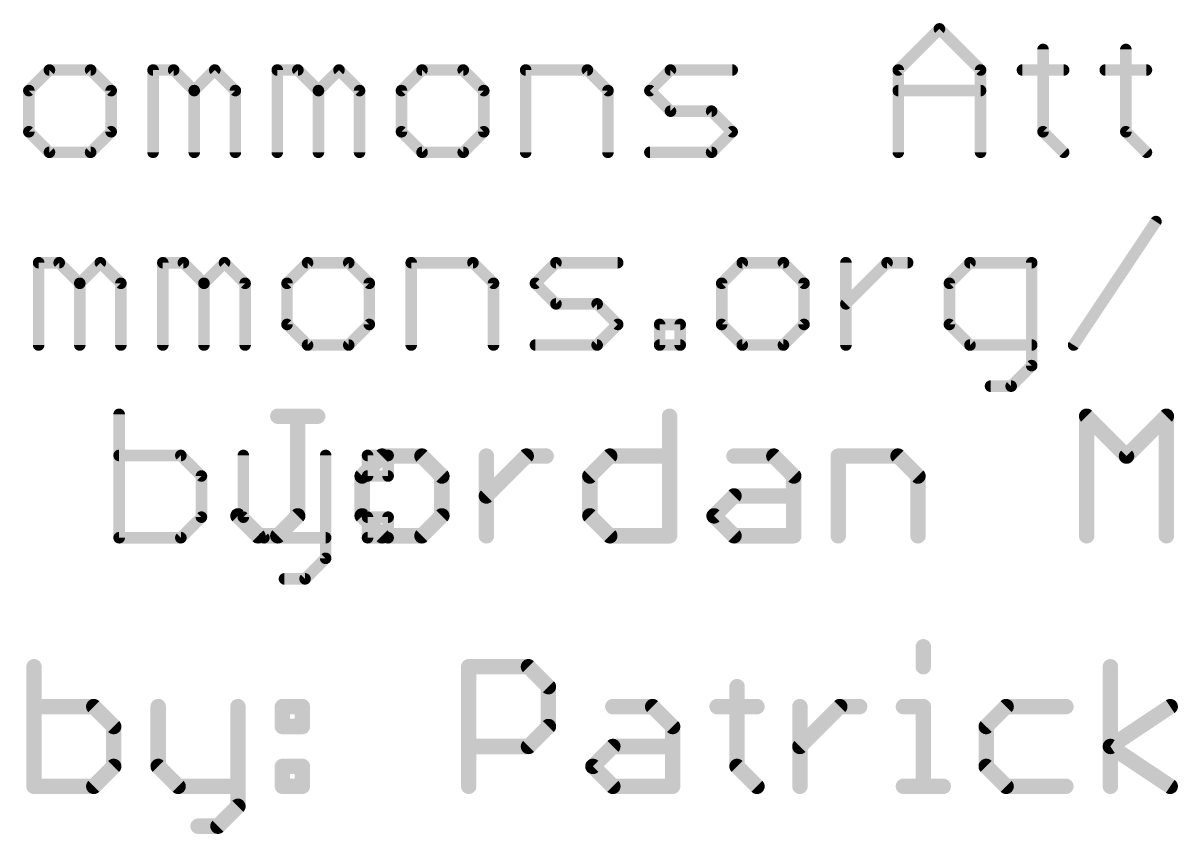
# Model space of a CAD drawing. Extents: x -119 to 41, y -19 to 17.
# Drawn here: x -73.85 to -58.63, y -3.83 to 6.86 of the extents above; entities that cross this region are included whole.
import ezdxf

# ---------------------------------------------------------------- set-up
doc = ezdxf.new("R2010")
doc.units = 0
doc.layers.add('51', color=53, linetype='CONTINUOUS')

msp = doc.modelspace()

# ---------------------------------------------------------------- linework, layer by layer
at = {"layer": '51'}
for points, const_width in [([(-62.3142, 6.2409), (-61.7719, 6.7832)], 0.1524), ([(-61.7719, 6.7832), (-61.2296, 6.2409)], 0.1524), ([(-60.4059, 6.512), (-60.4059, 5.4274)], 0.1524), ([(-59.3145, 6.512), (-59.3145, 5.4274)], 0.1524), ([(-73.5032, 6.2409), (-73.7743, 5.9697)], 0.1524), ([(-72.9608, 6.2409), (-73.5032, 6.2409)], 0.1524), ([(-72.6897, 5.9697), (-72.9608, 6.2409)], 0.1524), ([(-72.1372, 5.1562), (-72.1372, 6.2409)], 0.1524), ([(-72.1372, 6.2409), (-71.866, 6.2409)], 0.1524), ([(-71.866, 6.2409), (-71.5949, 5.9697)], 0.1524), ([(-71.5949, 5.9697), (-71.3237, 6.2409)], 0.1524), ([(-71.3237, 6.2409), (-71.0525, 5.9697)], 0.1524), ([(-70.5, 5.1562), (-70.5, 6.2409)], 0.1524), ([(-70.5, 6.2409), (-70.2289, 6.2409)], 0.1524), ([(-70.2289, 6.2409), (-69.9577, 5.9697)], 0.1524), ([(-69.9577, 5.9697), (-69.6865, 6.2409)], 0.1524), ([(-69.6865, 6.2409), (-69.4154, 5.9697)], 0.1524), ([(-68.5917, 6.2409), (-68.8629, 5.9697)], 0.1524), ([(-68.0494, 6.2409), (-68.5917, 6.2409)], 0.1524), ([(-67.7782, 5.9697), (-68.0494, 6.2409)], 0.1524), ([(-67.2257, 5.1562), (-67.2257, 6.2409)], 0.1524), ([(-67.2257, 6.2409), (-66.4122, 6.2409)], 0.1524), ([(-66.4122, 6.2409), (-66.1411, 5.9697)], 0.1524), ([(-65.5886, 5.9697), (-65.3174, 6.2409)], 0.1524), ([(-65.3174, 6.2409), (-64.5039, 6.2409)], 0.1524), ([(-62.3142, 5.1562), (-62.3142, 6.2409)], 0.1524), ([(-61.2296, 6.2409), (-61.2296, 5.1562)], 0.1524), ([(-60.6771, 6.2409), (-60.1348, 6.2409)], 0.1524), ([(-59.5857, 6.2409), (-59.0433, 6.2409)], 0.1524), ([(-73.7743, 5.9697), (-73.7743, 5.4274)], 0.1524), ([(-72.6897, 5.4274), (-72.6897, 5.9697)], 0.1524), ([(-71.5949, 5.9697), (-71.5949, 5.1562)], 0.1524), ([(-71.0525, 5.9697), (-71.0525, 5.1562)], 0.1524), ([(-69.9577, 5.9697), (-69.9577, 5.1562)], 0.1524), ([(-69.4154, 5.9697), (-69.4154, 5.1562)], 0.1524), ([(-68.8629, 5.9697), (-68.8629, 5.4274)], 0.1524), ([(-67.7782, 5.4274), (-67.7782, 5.9697)], 0.1524), ([(-66.1411, 5.9697), (-66.1411, 5.1562)], 0.1524), ([(-65.3174, 5.6985), (-65.5886, 5.9697)], 0.1524), ([(-62.3142, 5.9697), (-61.2296, 5.9697)], 0.1524), ([(-64.7751, 5.6985), (-65.3174, 5.6985)], 0.1524), ([(-64.5039, 5.4274), (-64.7751, 5.6985)], 0.1524), ([(-73.7743, 5.4274), (-73.5032, 5.1562)], 0.1524), ([(-72.9608, 5.1562), (-72.6897, 5.4274)], 0.1524), ([(-68.8629, 5.4274), (-68.5917, 5.1562)], 0.1524), ([(-68.0494, 5.1562), (-67.7782, 5.4274)], 0.1524), ([(-64.7751, 5.1562), (-64.5039, 5.4274)], 0.1524), ([(-60.4059, 5.4274), (-60.1348, 5.1562)], 0.1524), ([(-59.3145, 5.4274), (-59.0433, 5.1562)], 0.1524), ([(-73.5032, 5.1562), (-72.9608, 5.1562)], 0.1524), ([(-68.5917, 5.1562), (-68.0494, 5.1562)], 0.1524), ([(-65.5886, 5.1562), (-64.7751, 5.1562)], 0.1524), ([(-60.003, 2.6162), (-58.9183, 4.2432)], 0.1524), ([(-73.6459, 2.6162), (-73.6459, 3.7009)], 0.1524), ([(-73.6459, 3.7009), (-73.3748, 3.7009)], 0.1524), ([(-73.3748, 3.7009), (-73.1036, 3.4297)], 0.1524), ([(-73.1036, 3.4297), (-72.8324, 3.7009)], 0.1524), ([(-72.8324, 3.7009), (-72.5613, 3.4297)], 0.1524), ([(-72.0088, 2.6162), (-72.0088, 3.7009)], 0.1524), ([(-72.0088, 3.7009), (-71.7376, 3.7009)], 0.1524), ([(-71.7376, 3.7009), (-71.4665, 3.4297)], 0.1524), ([(-71.4665, 3.4297), (-71.1953, 3.7009)], 0.1524), ([(-71.1953, 3.7009), (-70.9241, 3.4297)], 0.1524), ([(-70.1005, 3.7009), (-70.3716, 3.4297)], 0.1524), ([(-69.5581, 3.7009), (-70.1005, 3.7009)], 0.1524), ([(-69.287, 3.4297), (-69.5581, 3.7009)], 0.1524), ([(-68.7345, 2.6162), (-68.7345, 3.7009)], 0.1524), ([(-68.7345, 3.7009), (-67.921, 3.7009)], 0.1524), ([(-67.921, 3.7009), (-67.6498, 3.4297)], 0.1524), ([(-67.0973, 3.4297), (-66.8261, 3.7009)], 0.1524), ([(-66.8261, 3.7009), (-66.0127, 3.7009)], 0.1524), ([(-64.3704, 3.7009), (-64.6416, 3.4297)], 0.1524), ([(-63.8281, 3.7009), (-64.3704, 3.7009)], 0.1524), ([(-63.5569, 3.4297), (-63.8281, 3.7009)], 0.1524), ([(-63.0044, 2.6162), (-63.0044, 3.7009)], 0.1524), ([(-63.0044, 3.1585), (-62.4621, 3.7009)], 0.1524), ([(-62.4621, 3.7009), (-62.1909, 3.7009)], 0.1524), ([(-61.369, 3.7009), (-61.6401, 3.4297)], 0.1524), ([(-60.5555, 3.7009), (-61.369, 3.7009)], 0.1524), ([(-60.5555, 2.345), (-60.5555, 3.7009)], 0.1524), ([(-73.1036, 3.4297), (-73.1036, 2.6162)], 0.1524), ([(-72.5613, 3.4297), (-72.5613, 2.6162)], 0.1524), ([(-71.4665, 3.4297), (-71.4665, 2.6162)], 0.1524), ([(-70.9241, 3.4297), (-70.9241, 2.6162)], 0.1524), ([(-70.3716, 3.4297), (-70.3716, 2.8874)], 0.1524), ([(-69.287, 2.8874), (-69.287, 3.4297)], 0.1524), ([(-67.6498, 3.4297), (-67.6498, 2.6162)], 0.1524), ([(-66.8261, 3.1585), (-67.0973, 3.4297)], 0.1524), ([(-64.6416, 3.4297), (-64.6416, 2.8874)], 0.1524), ([(-63.5569, 2.8874), (-63.5569, 3.4297)], 0.1524), ([(-61.6401, 3.4297), (-61.6401, 2.8874)], 0.1524), ([(-66.2838, 3.1585), (-66.8261, 3.1585)], 0.1524), ([(-66.0127, 2.8874), (-66.2838, 3.1585)], 0.1524), ([(-70.3716, 2.8874), (-70.1005, 2.6162)], 0.1524), ([(-69.5581, 2.6162), (-69.287, 2.8874)], 0.1524), ([(-66.2838, 2.6162), (-66.0127, 2.8874)], 0.1524), ([(-65.4602, 2.6162), (-65.4602, 2.8874)], 0.1524), ([(-65.4602, 2.8874), (-65.189, 2.8874)], 0.1524), ([(-65.189, 2.8874), (-65.189, 2.6162)], 0.1524), ([(-64.6416, 2.8874), (-64.3704, 2.6162)], 0.1524), ([(-63.8281, 2.6162), (-63.5569, 2.8874)], 0.1524), ([(-61.6401, 2.8874), (-61.369, 2.6162)], 0.1524), ([(-70.1005, 2.6162), (-69.5581, 2.6162)], 0.1524), ([(-67.0973, 2.6162), (-66.2838, 2.6162)], 0.1524), ([(-65.189, 2.6162), (-65.4602, 2.6162)], 0.1524), ([(-64.3704, 2.6162), (-63.8281, 2.6162)], 0.1524), ([(-61.369, 2.6162), (-60.5555, 2.6162)], 0.1524), ([(-60.8266, 2.0739), (-60.5555, 2.345)], 0.1524), ([(-61.0978, 2.0739), (-60.8266, 2.0739)], 0.1524), ([(-72.5846, 1.7032), (-72.5846, 0.0762)], 0.1524), ([(-70.493, 1.6777), (-69.9676, 1.6777)], 0.2032), ([(-70.2303, 0.3643), (-70.2303, 1.6777)], 0.2032), ([(-65.329, 1.6777), (-65.329, 0.1016)], 0.2032), ([(-59.8312, 0.1016), (-59.8312, 1.6777)], 0.2032), ([(-59.8312, 1.6777), (-59.3058, 1.1524)], 0.2032), ([(-59.3058, 1.1524), (-58.7804, 1.6777)], 0.2032), ([(-58.7804, 1.6777), (-58.7804, 0.1016)], 0.2032), ([(-71.7711, 1.1609), (-72.5846, 1.1609)], 0.1524), ([(-71.4999, 0.8897), (-71.7711, 1.1609)], 0.1524), ([(-70.9474, 1.1609), (-70.9474, 0.3474)], 0.1524), ([(-69.8628, 1.1609), (-69.8628, -0.195)], 0.1524), ([(-69.1186, 1.1524), (-69.3812, 0.8897)], 0.2032), ([(-69.3103, 1.1609), (-69.0391, 1.1609)], 0.1524), ([(-69.3103, 0.8897), (-69.3103, 1.1609)], 0.1524), ([(-68.5932, 1.1524), (-69.1186, 1.1524)], 0.2032), ([(-69.0391, 1.1609), (-69.0391, 0.8897)], 0.1524), ([(-68.3305, 0.8897), (-68.5932, 1.1524)], 0.2032), ([(-67.7441, 0.1016), (-67.7441, 1.1524)], 0.2032), ([(-67.7441, 0.627), (-67.2187, 1.1524)], 0.2032), ([(-67.2187, 1.1524), (-66.956, 1.1524)], 0.2032), ([(-66.3798, 0.8897), (-66.1171, 1.1524)], 0.2032), ([(-66.1171, 1.1524), (-65.329, 1.1524)], 0.2032), ([(-64.4799, 1.1524), (-63.9546, 1.1524)], 0.2032), ([(-63.9546, 1.1524), (-63.6919, 0.8897)], 0.2032), ([(-63.1055, 0.1016), (-63.1055, 1.1524)], 0.2032), ([(-63.1055, 1.1524), (-62.3174, 1.1524)], 0.2032), ([(-62.3174, 1.1524), (-62.0547, 0.8897)], 0.2032), ([(-71.4999, 0.3474), (-71.4999, 0.8897)], 0.1524), ([(-69.3812, 0.8897), (-69.3812, 0.3643)], 0.2032), ([(-69.0391, 0.8897), (-69.3103, 0.8897)], 0.1524), ([(-68.3305, 0.3643), (-68.3305, 0.8897)], 0.2032), ([(-66.3798, 0.3643), (-66.3798, 0.8897)], 0.2032), ([(-63.6919, 0.8897), (-63.6919, 0.1016)], 0.2032), ([(-62.0547, 0.8897), (-62.0547, 0.1016)], 0.2032), ([(-64.7426, 0.3643), (-64.4799, 0.627)], 0.2032), ([(-64.4799, 0.627), (-63.6919, 0.627)], 0.2032), ([(-71.0184, 0.3643), (-70.7557, 0.1016)], 0.2032), ([(-70.493, 0.1016), (-70.2303, 0.3643)], 0.2032), ([(-69.3812, 0.3643), (-69.1186, 0.1016)], 0.2032), ([(-68.5932, 0.1016), (-68.3305, 0.3643)], 0.2032), ([(-66.1171, 0.1016), (-66.3798, 0.3643)], 0.2032), ([(-64.4799, 0.1016), (-64.7426, 0.3643)], 0.2032), ([(-71.7711, 0.0762), (-71.4999, 0.3474)], 0.1524), ([(-70.9474, 0.3474), (-70.6763, 0.0762)], 0.1524), ([(-69.3103, 0.3474), (-69.0391, 0.3474)], 0.1524), ([(-69.3103, 0.0762), (-69.3103, 0.3474)], 0.1524), ([(-69.0391, 0.3474), (-69.0391, 0.0762)], 0.1524), ([(-72.5846, 0.0762), (-71.7711, 0.0762)], 0.1524), ([(-70.7557, 0.1016), (-70.493, 0.1016)], 0.2032), ([(-70.6763, 0.0762), (-69.8628, 0.0762)], 0.1524), ([(-69.0391, 0.0762), (-69.3103, 0.0762)], 0.1524), ([(-69.1186, 0.1016), (-68.5932, 0.1016)], 0.2032), ([(-65.329, 0.1016), (-66.1171, 0.1016)], 0.2032), ([(-63.6919, 0.1016), (-64.4799, 0.1016)], 0.2032), ([(-69.8628, -0.195), (-70.1339, -0.4661)], 0.1524), ([(-70.1339, -0.4661), (-70.4051, -0.4661)], 0.1524), ([(-61.9841, -1.3616), (-61.9841, -1.6243)], 0.2032), ([(-73.7069, -1.6243), (-73.7069, -3.2004)], 0.2032), ([(-67.9768, -3.2004), (-67.9768, -1.6243)], 0.2032), ([(-67.9768, -1.6243), (-67.1887, -1.6243)], 0.2032), ([(-67.1887, -1.6243), (-66.9261, -1.8869)], 0.2032), ([(-59.5182, -3.2004), (-59.5182, -1.6243)], 0.2032), ([(-66.9261, -1.8869), (-66.9261, -2.4123)], 0.2032), ([(-64.4398, -1.8869), (-64.4398, -2.9377)], 0.2032), ([(-72.9188, -2.1496), (-73.7069, -2.1496)], 0.2032), ([(-72.6561, -2.4123), (-72.9188, -2.1496)], 0.2032), ([(-72.0697, -2.1496), (-72.0697, -2.9377)], 0.2032), ([(-71.019, -2.1496), (-71.019, -3.4631)], 0.2032), ([(-70.4326, -2.1496), (-70.1699, -2.1496)], 0.2032), ([(-70.4326, -2.4123), (-70.4326, -2.1496)], 0.2032), ([(-70.1699, -2.1496), (-70.1699, -2.4123)], 0.2032), ([(-66.077, -2.1496), (-65.5516, -2.1496)], 0.2032), ([(-65.5516, -2.1496), (-65.2889, -2.4123)], 0.2032), ([(-64.7025, -2.1496), (-64.1771, -2.1496)], 0.2032), ([(-63.6111, -3.2004), (-63.6111, -2.1496)], 0.2032), ([(-63.6111, -2.675), (-63.0857, -2.1496)], 0.2032), ([(-63.0857, -2.1496), (-62.823, -2.1496)], 0.2032), ([(-62.2468, -2.1496), (-61.9841, -2.1496)], 0.2032), ([(-61.9841, -2.1496), (-61.9841, -3.2004)], 0.2032), ([(-60.8926, -2.1496), (-61.1553, -2.4123)], 0.2032), ([(-60.1046, -2.1496), (-60.8926, -2.1496)], 0.2032), ([(-59.5182, -2.675), (-58.7301, -2.1496)], 0.2032), ([(-72.6561, -2.9377), (-72.6561, -2.4123)], 0.2032), ([(-70.1699, -2.4123), (-70.4326, -2.4123)], 0.2032), ([(-66.9261, -2.4123), (-67.1887, -2.675)], 0.2032), ([(-65.2889, -2.4123), (-65.2889, -3.2004)], 0.2032), ([(-61.1553, -2.4123), (-61.1553, -2.9377)], 0.2032), ([(-67.1887, -2.675), (-67.9768, -2.675)], 0.2032), ([(-66.3397, -2.9377), (-66.077, -2.675)], 0.2032), ([(-66.077, -2.675), (-65.2889, -2.675)], 0.2032), ([(-58.7301, -3.2004), (-59.5182, -2.675)], 0.2032), ([(-72.9188, -3.2004), (-72.6561, -2.9377)], 0.2032), ([(-72.0697, -2.9377), (-71.807, -3.2004)], 0.2032), ([(-70.4326, -2.9377), (-70.1699, -2.9377)], 0.2032), ([(-70.4326, -3.2004), (-70.4326, -2.9377)], 0.2032), ([(-70.1699, -2.9377), (-70.1699, -3.2004)], 0.2032), ([(-66.077, -3.2004), (-66.3397, -2.9377)], 0.2032), ([(-64.4398, -2.9377), (-64.1771, -3.2004)], 0.2032), ([(-61.1553, -2.9377), (-60.8926, -3.2004)], 0.2032), ([(-73.7069, -3.2004), (-72.9188, -3.2004)], 0.2032), ([(-71.807, -3.2004), (-71.019, -3.2004)], 0.2032), ([(-70.1699, -3.2004), (-70.4326, -3.2004)], 0.2032), ([(-65.2889, -3.2004), (-66.077, -3.2004)], 0.2032), ([(-62.2468, -3.2004), (-61.7214, -3.2004)], 0.2032), ([(-60.8926, -3.2004), (-60.1046, -3.2004)], 0.2032), ([(-71.019, -3.4631), (-71.2816, -3.7258)], 0.2032), ([(-71.2816, -3.7258), (-71.5443, -3.7258)], 0.2032)]:
    msp.add_lwpolyline(points, dxfattribs=dict(at, const_width=const_width))
for points, const_width in [([(-61.745, 6.8101, 1), (-61.7989, 6.7562)], 0.0762), ([(-61.745, 6.7562, 1), (-61.7989, 6.8101)], 0.0762), ([(-60.3678, 6.512, 1), (-60.444, 6.512)], 0.0762), ([(-59.2764, 6.512, 1), (-59.3526, 6.512)], 0.0762), ([(-73.5032, 6.279, 1), (-73.5032, 6.2028)], 0.0762), ([(-73.4762, 6.2139, 1), (-73.5301, 6.2678)], 0.0762), ([(-72.9339, 6.2678, 1), (-72.9878, 6.2139)], 0.0762), ([(-72.9608, 6.2028, 1), (-72.9608, 6.279)], 0.0762), ([(-72.0991, 6.2409, 1), (-72.1753, 6.2409)], 0.0762), ([(-72.1372, 6.279, 1), (-72.1372, 6.2028)], 0.0762), ([(-71.8391, 6.2678, 1), (-71.893, 6.2139)], 0.0762), ([(-71.866, 6.2028, 1), (-71.866, 6.279)], 0.0762), ([(-71.2967, 6.2678, 1), (-71.3506, 6.2139)], 0.0762), ([(-71.2967, 6.2139, 1), (-71.3506, 6.2678)], 0.0762), ([(-70.4619, 6.2409, 1), (-70.5381, 6.2409)], 0.0762), ([(-70.5, 6.279, 1), (-70.5, 6.2028)], 0.0762), ([(-70.2019, 6.2678, 1), (-70.2558, 6.2139)], 0.0762), ([(-70.2289, 6.2028, 1), (-70.2289, 6.279)], 0.0762), ([(-69.6596, 6.2678, 1), (-69.7135, 6.2139)], 0.0762), ([(-69.6596, 6.2139, 1), (-69.7135, 6.2678)], 0.0762), ([(-68.5917, 6.279, 1), (-68.5917, 6.2028)], 0.0762), ([(-68.5648, 6.2139, 1), (-68.6187, 6.2678)], 0.0762), ([(-68.0224, 6.2678, 1), (-68.0763, 6.2139)], 0.0762), ([(-68.0494, 6.2028, 1), (-68.0494, 6.279)], 0.0762), ([(-67.1876, 6.2409, 1), (-67.2638, 6.2409)], 0.0762), ([(-67.2257, 6.279, 1), (-67.2257, 6.2028)], 0.0762), ([(-66.3853, 6.2678, 1), (-66.4392, 6.2139)], 0.0762), ([(-66.4122, 6.2028, 1), (-66.4122, 6.279)], 0.0762), ([(-65.3174, 6.279, 1), (-65.3174, 6.2028)], 0.0762), ([(-65.2905, 6.2139, 1), (-65.3443, 6.2678)], 0.0762), ([(-64.5039, 6.2028, 1), (-64.5039, 6.279)], 0.0762), ([(-62.3412, 6.2678, 1), (-62.2873, 6.2139)], 0.0762), ([(-62.2761, 6.2409, 1), (-62.3523, 6.2409)], 0.0762), ([(-61.1915, 6.2409, 1), (-61.2677, 6.2409)], 0.0762), ([(-61.2565, 6.2139, 1), (-61.2026, 6.2678)], 0.0762), ([(-60.6771, 6.279, 1), (-60.6771, 6.2028)], 0.0762), ([(-60.1348, 6.2028, 1), (-60.1348, 6.279)], 0.0762), ([(-59.5857, 6.279, 1), (-59.5857, 6.2028)], 0.0762), ([(-59.0433, 6.2028, 1), (-59.0433, 6.279)], 0.0762), ([(-73.7362, 5.9697, 1), (-73.8124, 5.9697)], 0.0762), ([(-73.8013, 5.9966, 1), (-73.7474, 5.9428)], 0.0762), ([(-72.6516, 5.9697, 1), (-72.7278, 5.9697)], 0.0762), ([(-72.7166, 5.9428, 1), (-72.6627, 5.9966)], 0.0762), ([(-71.5568, 5.9697, 1), (-71.633, 5.9697)], 0.0762), ([(-71.6218, 5.9966, 1), (-71.5679, 5.9428)], 0.0762), ([(-71.6218, 5.9428, 1), (-71.5679, 5.9966)], 0.0762), ([(-71.0144, 5.9697, 1), (-71.0906, 5.9697)], 0.0762), ([(-71.0795, 5.9428, 1), (-71.0256, 5.9966)], 0.0762), ([(-69.9196, 5.9697, 1), (-69.9958, 5.9697)], 0.0762), ([(-69.9846, 5.9966, 1), (-69.9308, 5.9428)], 0.0762), ([(-69.9846, 5.9428, 1), (-69.9308, 5.9966)], 0.0762), ([(-69.3773, 5.9697, 1), (-69.4535, 5.9697)], 0.0762), ([(-69.4423, 5.9428, 1), (-69.3884, 5.9966)], 0.0762), ([(-68.8248, 5.9697, 1), (-68.901, 5.9697)], 0.0762), ([(-68.8898, 5.9966, 1), (-68.8359, 5.9428)], 0.0762), ([(-67.7401, 5.9697, 1), (-67.8163, 5.9697)], 0.0762), ([(-67.8052, 5.9428, 1), (-67.7513, 5.9966)], 0.0762), ([(-66.103, 5.9697, 1), (-66.1792, 5.9697)], 0.0762), ([(-66.168, 5.9428, 1), (-66.1141, 5.9966)], 0.0762), ([(-65.5616, 5.9966, 1), (-65.6155, 5.9428)], 0.0762), ([(-65.6155, 5.9966, 1), (-65.5616, 5.9428)], 0.0762), ([(-62.3142, 6.0078, 1), (-62.3142, 5.9316)], 0.0762), ([(-61.2296, 5.9316, 1), (-61.2296, 6.0078)], 0.0762), ([(-65.3174, 5.7366, 1), (-65.3174, 5.6604)], 0.0762), ([(-65.3443, 5.6716, 1), (-65.2905, 5.7255)], 0.0762), ([(-64.7481, 5.7255, 1), (-64.802, 5.6716)], 0.0762), ([(-64.7751, 5.6604, 1), (-64.7751, 5.7366)], 0.0762), ([(-73.7474, 5.4543, 1), (-73.8013, 5.4004)], 0.0762), ([(-72.6627, 5.4004, 1), (-72.7166, 5.4543)], 0.0762), ([(-68.8359, 5.4543, 1), (-68.8898, 5.4004)], 0.0762), ([(-67.7513, 5.4004, 1), (-67.8052, 5.4543)], 0.0762), ([(-64.477, 5.4004, 1), (-64.5308, 5.4543)], 0.0762), ([(-64.5308, 5.4004, 1), (-64.477, 5.4543)], 0.0762), ([(-60.379, 5.4543, 1), (-60.4329, 5.4004)], 0.0762), ([(-59.2876, 5.4543, 1), (-59.3414, 5.4004)], 0.0762), ([(-73.8124, 5.4274, 1), (-73.7362, 5.4274)], 0.0762), ([(-72.7278, 5.4274, 1), (-72.6516, 5.4274)], 0.0762), ([(-68.901, 5.4274, 1), (-68.8248, 5.4274)], 0.0762), ([(-67.8163, 5.4274, 1), (-67.7401, 5.4274)], 0.0762), ([(-60.444, 5.4274, 1), (-60.3678, 5.4274)], 0.0762), ([(-59.3526, 5.4274, 1), (-59.2764, 5.4274)], 0.0762), ([(-73.5032, 5.1943, 1), (-73.5032, 5.1181)], 0.0762), ([(-73.5301, 5.1293, 1), (-73.4762, 5.1831)], 0.0762), ([(-72.9878, 5.1831, 1), (-72.9339, 5.1293)], 0.0762), ([(-72.9608, 5.1181, 1), (-72.9608, 5.1943)], 0.0762), ([(-72.1753, 5.1562, 1), (-72.0991, 5.1562)], 0.0762), ([(-71.633, 5.1562, 1), (-71.5568, 5.1562)], 0.0762), ([(-71.0906, 5.1562, 1), (-71.0144, 5.1562)], 0.0762), ([(-70.5381, 5.1562, 1), (-70.4619, 5.1562)], 0.0762), ([(-69.9958, 5.1562, 1), (-69.9196, 5.1562)], 0.0762), ([(-69.4535, 5.1562, 1), (-69.3773, 5.1562)], 0.0762), ([(-68.5917, 5.1943, 1), (-68.5917, 5.1181)], 0.0762), ([(-68.6187, 5.1293, 1), (-68.5648, 5.1831)], 0.0762), ([(-68.0763, 5.1831, 1), (-68.0224, 5.1293)], 0.0762), ([(-68.0494, 5.1181, 1), (-68.0494, 5.1943)], 0.0762), ([(-67.2638, 5.1562, 1), (-67.1876, 5.1562)], 0.0762), ([(-66.1792, 5.1562, 1), (-66.103, 5.1562)], 0.0762), ([(-65.5886, 5.1943, 1), (-65.5886, 5.1181)], 0.0762), ([(-64.802, 5.1831, 1), (-64.7481, 5.1293)], 0.0762), ([(-64.7751, 5.1181, 1), (-64.7751, 5.1943)], 0.0762), ([(-62.3523, 5.1562, 1), (-62.2761, 5.1562)], 0.0762), ([(-61.2677, 5.1562, 1), (-61.1915, 5.1562)], 0.0762), ([(-60.1617, 5.1293, 1), (-60.1078, 5.1831)], 0.0762), ([(-59.0703, 5.1293, 1), (-59.0164, 5.1831)], 0.0762), ([(-58.8866, 4.2221, 1), (-58.95, 4.2643)], 0.0762), ([(-73.6078, 3.7009, 1), (-73.684, 3.7009)], 0.0762), ([(-73.6459, 3.739, 1), (-73.6459, 3.6628)], 0.0762), ([(-73.3478, 3.7278, 1), (-73.4017, 3.6739)], 0.0762), ([(-73.3748, 3.6628, 1), (-73.3748, 3.739)], 0.0762), ([(-72.8055, 3.7278, 1), (-72.8594, 3.6739)], 0.0762), ([(-72.8055, 3.6739, 1), (-72.8594, 3.7278)], 0.0762), ([(-71.9707, 3.7009, 1), (-72.0469, 3.7009)], 0.0762), ([(-72.0088, 3.739, 1), (-72.0088, 3.6628)], 0.0762), ([(-71.7107, 3.7278, 1), (-71.7646, 3.6739)], 0.0762), ([(-71.7376, 3.6628, 1), (-71.7376, 3.739)], 0.0762), ([(-71.1683, 3.7278, 1), (-71.2222, 3.6739)], 0.0762), ([(-71.1683, 3.6739, 1), (-71.2222, 3.7278)], 0.0762), ([(-70.1005, 3.739, 1), (-70.1005, 3.6628)], 0.0762), ([(-70.0735, 3.6739, 1), (-70.1274, 3.7278)], 0.0762), ([(-69.5312, 3.7278, 1), (-69.5851, 3.6739)], 0.0762), ([(-69.5581, 3.6628, 1), (-69.5581, 3.739)], 0.0762), ([(-68.6964, 3.7009, 1), (-68.7726, 3.7009)], 0.0762), ([(-68.7345, 3.739, 1), (-68.7345, 3.6628)], 0.0762), ([(-67.894, 3.7278, 1), (-67.9479, 3.6739)], 0.0762), ([(-67.921, 3.6628, 1), (-67.921, 3.739)], 0.0762), ([(-66.8261, 3.739, 1), (-66.8261, 3.6628)], 0.0762), ([(-66.7992, 3.6739, 1), (-66.8531, 3.7278)], 0.0762), ([(-66.0127, 3.6628, 1), (-66.0127, 3.739)], 0.0762), ([(-64.3704, 3.739, 1), (-64.3704, 3.6628)], 0.0762), ([(-64.3435, 3.6739, 1), (-64.3974, 3.7278)], 0.0762), ([(-63.8011, 3.7278, 1), (-63.855, 3.6739)], 0.0762), ([(-63.8281, 3.6628, 1), (-63.8281, 3.739)], 0.0762), ([(-62.9663, 3.7009, 1), (-63.0425, 3.7009)], 0.0762), ([(-62.4621, 3.739, 1), (-62.4621, 3.6628)], 0.0762), ([(-62.4351, 3.6739, 1), (-62.489, 3.7278)], 0.0762), ([(-62.1909, 3.6628, 1), (-62.1909, 3.739)], 0.0762), ([(-61.369, 3.739, 1), (-61.369, 3.6628)], 0.0762), ([(-61.342, 3.6739, 1), (-61.3959, 3.7278)], 0.0762), ([(-60.5174, 3.7009, 1), (-60.5936, 3.7009)], 0.0762), ([(-60.5555, 3.6628, 1), (-60.5555, 3.739)], 0.0762), ([(-73.0655, 3.4297, 1), (-73.1417, 3.4297)], 0.0762), ([(-72.5232, 3.4297, 1), (-72.5994, 3.4297)], 0.0762), ([(-71.4284, 3.4297, 1), (-71.5046, 3.4297)], 0.0762), ([(-70.886, 3.4297, 1), (-70.9622, 3.4297)], 0.0762), ([(-70.3335, 3.4297, 1), (-70.4097, 3.4297)], 0.0762), ([(-69.2489, 3.4297, 1), (-69.3251, 3.4297)], 0.0762), ([(-67.6117, 3.4297, 1), (-67.6879, 3.4297)], 0.0762), ([(-67.0704, 3.4566, 1), (-67.1243, 3.4028)], 0.0762), ([(-64.6035, 3.4297, 1), (-64.6797, 3.4297)], 0.0762), ([(-63.5188, 3.4297, 1), (-63.595, 3.4297)], 0.0762), ([(-61.602, 3.4297, 1), (-61.6782, 3.4297)], 0.0762), ([(-73.1305, 3.4566, 1), (-73.0767, 3.4028)], 0.0762), ([(-73.1305, 3.4028, 1), (-73.0767, 3.4566)], 0.0762), ([(-72.5882, 3.4028, 1), (-72.5343, 3.4566)], 0.0762), ([(-71.4934, 3.4566, 1), (-71.4395, 3.4028)], 0.0762), ([(-71.4934, 3.4028, 1), (-71.4395, 3.4566)], 0.0762), ([(-70.9511, 3.4028, 1), (-70.8972, 3.4566)], 0.0762), ([(-70.3986, 3.4566, 1), (-70.3447, 3.4028)], 0.0762), ([(-69.3139, 3.4028, 1), (-69.26, 3.4566)], 0.0762), ([(-67.6767, 3.4028, 1), (-67.6229, 3.4566)], 0.0762), ([(-67.1243, 3.4566, 1), (-67.0704, 3.4028)], 0.0762), ([(-64.6685, 3.4566, 1), (-64.6146, 3.4028)], 0.0762), ([(-63.5839, 3.4028, 1), (-63.53, 3.4566)], 0.0762), ([(-61.6671, 3.4566, 1), (-61.6132, 3.4028)], 0.0762), ([(-66.8261, 3.1966, 1), (-66.8261, 3.1204)], 0.0762), ([(-66.8531, 3.1316, 1), (-66.7992, 3.1855)], 0.0762), ([(-66.2569, 3.1855, 1), (-66.3108, 3.1316)], 0.0762), ([(-66.2838, 3.1204, 1), (-66.2838, 3.1966)], 0.0762), ([(-63.0314, 3.1855, 1), (-62.9775, 3.1316)], 0.0762), ([(-70.3447, 2.9143, 1), (-70.3986, 2.8604)], 0.0762), ([(-70.4097, 2.8874, 1), (-70.3335, 2.8874)], 0.0762), ([(-69.3251, 2.8874, 1), (-69.2489, 2.8874)], 0.0762), ([(-69.26, 2.8604, 1), (-69.3139, 2.9143)], 0.0762), ([(-65.9857, 2.8604, 1), (-66.0396, 2.9143)], 0.0762), ([(-66.0396, 2.8604, 1), (-65.9857, 2.9143)], 0.0762), ([(-65.4221, 2.8874, 1), (-65.4983, 2.8874)], 0.0762), ([(-65.4602, 2.9255, 1), (-65.4602, 2.8493)], 0.0762), ([(-65.1509, 2.8874, 1), (-65.2271, 2.8874)], 0.0762), ([(-65.189, 2.8493, 1), (-65.189, 2.9255)], 0.0762), ([(-64.6146, 2.9143, 1), (-64.6685, 2.8604)], 0.0762), ([(-64.6797, 2.8874, 1), (-64.6035, 2.8874)], 0.0762), ([(-63.595, 2.8874, 1), (-63.5188, 2.8874)], 0.0762), ([(-63.53, 2.8604, 1), (-63.5839, 2.9143)], 0.0762), ([(-61.6132, 2.9143, 1), (-61.6671, 2.8604)], 0.0762), ([(-61.6782, 2.8874, 1), (-61.602, 2.8874)], 0.0762), ([(-73.684, 2.6162, 1), (-73.6078, 2.6162)], 0.0762), ([(-73.1417, 2.6162, 1), (-73.0655, 2.6162)], 0.0762), ([(-72.5994, 2.6162, 1), (-72.5232, 2.6162)], 0.0762), ([(-72.0469, 2.6162, 1), (-71.9707, 2.6162)], 0.0762), ([(-71.5046, 2.6162, 1), (-71.4284, 2.6162)], 0.0762), ([(-70.9622, 2.6162, 1), (-70.886, 2.6162)], 0.0762), ([(-70.1005, 2.6543, 1), (-70.1005, 2.5781)], 0.0762), ([(-70.1274, 2.5893, 1), (-70.0735, 2.6431)], 0.0762), ([(-69.5851, 2.6431, 1), (-69.5312, 2.5893)], 0.0762), ([(-69.5581, 2.5781, 1), (-69.5581, 2.6543)], 0.0762), ([(-68.7726, 2.6162, 1), (-68.6964, 2.6162)], 0.0762), ([(-67.6879, 2.6162, 1), (-67.6117, 2.6162)], 0.0762), ([(-67.0973, 2.6543, 1), (-67.0973, 2.5781)], 0.0762), ([(-66.3108, 2.6431, 1), (-66.2569, 2.5893)], 0.0762), ([(-66.2838, 2.5781, 1), (-66.2838, 2.6543)], 0.0762), ([(-65.4602, 2.6543, 1), (-65.4602, 2.5781)], 0.0762), ([(-65.4983, 2.6162, 1), (-65.4221, 2.6162)], 0.0762), ([(-65.2271, 2.6162, 1), (-65.1509, 2.6162)], 0.0762), ([(-65.189, 2.5781, 1), (-65.189, 2.6543)], 0.0762), ([(-64.3704, 2.6543, 1), (-64.3704, 2.5781)], 0.0762), ([(-64.3974, 2.5893, 1), (-64.3435, 2.6431)], 0.0762), ([(-63.855, 2.6431, 1), (-63.8011, 2.5893)], 0.0762), ([(-63.8281, 2.5781, 1), (-63.8281, 2.6543)], 0.0762), ([(-63.0425, 2.6162, 1), (-62.9663, 2.6162)], 0.0762), ([(-61.369, 2.6543, 1), (-61.369, 2.5781)], 0.0762), ([(-61.3959, 2.5893, 1), (-61.342, 2.6431)], 0.0762), ([(-60.5555, 2.5781, 1), (-60.5555, 2.6543)], 0.0762), ([(-60.0347, 2.6373, 1), (-59.9713, 2.5951)], 0.0762), ([(-60.5936, 2.345, 1), (-60.5174, 2.345)], 0.0762), ([(-60.5285, 2.3181, 1), (-60.5824, 2.372)], 0.0762), ([(-61.0978, 2.112, 1), (-61.0978, 2.0358)], 0.0762), ([(-60.8536, 2.1008, 1), (-60.7997, 2.0469)], 0.0762), ([(-60.8266, 2.0358, 1), (-60.8266, 2.112)], 0.0762), ([(-72.5465, 1.7032, 1), (-72.6227, 1.7032)], 0.0762), ([(-70.493, 1.7285, 1), (-70.493, 1.6269)], 0.1016), ([(-70.1795, 1.6777, 1), (-70.2811, 1.6777)], 0.1016), ([(-69.9676, 1.6269, 1), (-69.9676, 1.7285)], 0.1016), ([(-65.2782, 1.6777, 1), (-65.3798, 1.6777)], 0.1016), ([(-59.7952, 1.7137, 1), (-59.8671, 1.6418)], 0.1016), ([(-59.7804, 1.6777, 1), (-59.882, 1.6777)], 0.1016), ([(-58.7296, 1.6777, 1), (-58.8312, 1.6777)], 0.1016), ([(-58.7445, 1.6418, 1), (-58.8163, 1.7137)], 0.1016), ([(-72.5846, 1.199, 1), (-72.5846, 1.1228)], 0.0762), ([(-71.7442, 1.1878, 1), (-71.798, 1.1339)], 0.0762), ([(-71.7711, 1.1228, 1), (-71.7711, 1.199)], 0.0762), ([(-70.9093, 1.1609, 1), (-70.9855, 1.1609)], 0.0762), ([(-69.8247, 1.1609, 1), (-69.9009, 1.1609)], 0.0762), ([(-69.3103, 1.199, 1), (-69.3103, 1.1228)], 0.0762), ([(-69.2722, 1.1609, 1), (-69.3484, 1.1609)], 0.0762), ([(-69.1186, 1.2032, 1), (-69.1186, 1.1016)], 0.1016), ([(-69.0826, 1.1164, 1), (-69.1545, 1.1883)], 0.1016), ([(-69.001, 1.1609, 1), (-69.0772, 1.1609)], 0.0762), ([(-69.0391, 1.1228, 1), (-69.0391, 1.199)], 0.0762), ([(-68.5573, 1.1883, 1), (-68.6291, 1.1164)], 0.1016), ([(-68.5932, 1.1016, 1), (-68.5932, 1.2032)], 0.1016), ([(-67.6933, 1.1524, 1), (-67.7949, 1.1524)], 0.1016), ([(-67.2187, 1.2032, 1), (-67.2187, 1.1016)], 0.1016), ([(-67.1828, 1.1164, 1), (-67.2546, 1.1883)], 0.1016), ([(-66.956, 1.1016, 1), (-66.956, 1.2032)], 0.1016), ([(-66.1171, 1.2032, 1), (-66.1171, 1.1016)], 0.1016), ([(-66.0812, 1.1164, 1), (-66.153, 1.1883)], 0.1016), ([(-65.329, 1.1016, 1), (-65.329, 1.2032)], 0.1016), ([(-64.4799, 1.2032, 1), (-64.4799, 1.1016)], 0.1016), ([(-63.9186, 1.1883, 1), (-63.9905, 1.1164)], 0.1016), ([(-63.9546, 1.1016, 1), (-63.9546, 1.2032)], 0.1016), ([(-63.0547, 1.1524, 1), (-63.1563, 1.1524)], 0.1016), ([(-63.1055, 1.2032, 1), (-63.1055, 1.1016)], 0.1016), ([(-62.2815, 1.1883, 1), (-62.3533, 1.1164)], 0.1016), ([(-62.3174, 1.1016, 1), (-62.3174, 1.2032)], 0.1016), ([(-59.3417, 1.1883, 1), (-59.2699, 1.1164)], 0.1016), ([(-59.3417, 1.1164, 1), (-59.2699, 1.1883)], 0.1016), ([(-71.4618, 0.8897, 1), (-71.538, 0.8897)], 0.0762), ([(-71.5269, 0.8628, 1), (-71.473, 0.9166)], 0.0762), ([(-69.4172, 0.9256, 1), (-69.3453, 0.8538)], 0.1016), ([(-69.3304, 0.8897, 1), (-69.432, 0.8897)], 0.1016), ([(-69.3103, 0.9278, 1), (-69.3103, 0.8516)], 0.0762), ([(-69.3484, 0.8897, 1), (-69.2722, 0.8897)], 0.0762), ([(-69.0772, 0.8897, 1), (-69.001, 0.8897)], 0.0762), ([(-69.0391, 0.8516, 1), (-69.0391, 0.9278)], 0.0762), ([(-68.2797, 0.8897, 1), (-68.3813, 0.8897)], 0.1016), ([(-68.3664, 0.8538, 1), (-68.2946, 0.9256)], 0.1016), ([(-66.329, 0.8897, 1), (-66.4306, 0.8897)], 0.1016), ([(-66.4157, 0.9256, 1), (-66.3439, 0.8538)], 0.1016), ([(-63.6411, 0.8897, 1), (-63.7427, 0.8897)], 0.1016), ([(-63.7278, 0.8538, 1), (-63.656, 0.9256)], 0.1016), ([(-62.0039, 0.8897, 1), (-62.1055, 0.8897)], 0.1016), ([(-62.0906, 0.8538, 1), (-62.0188, 0.9256)], 0.1016), ([(-67.78, 0.6629, 1), (-67.7082, 0.5911)], 0.1016), ([(-64.4799, 0.6778, 1), (-64.4799, 0.5762)], 0.1016), ([(-64.444, 0.5911, 1), (-64.5159, 0.6629)], 0.1016), ([(-63.6919, 0.5762, 1), (-63.6919, 0.6778)], 0.1016), ([(-70.9825, 0.4002, 1), (-71.0543, 0.3284)], 0.1016), ([(-70.1944, 0.3284, 1), (-70.2662, 0.4002)], 0.1016), ([(-69.3453, 0.4002, 1), (-69.4172, 0.3284)], 0.1016), ([(-68.2946, 0.3284, 1), (-68.3664, 0.4002)], 0.1016), ([(-66.3439, 0.4002, 1), (-66.4157, 0.3284)], 0.1016), ([(-64.7067, 0.4002, 1), (-64.7786, 0.3284)], 0.1016), ([(-71.538, 0.3474, 1), (-71.4618, 0.3474)], 0.0762), ([(-71.473, 0.3204, 1), (-71.5269, 0.3743)], 0.0762), ([(-70.9205, 0.3743, 1), (-70.9744, 0.3204)], 0.0762), ([(-70.9855, 0.3474, 1), (-70.9093, 0.3474)], 0.0762), ([(-70.2811, 0.3643, 1), (-70.1795, 0.3643)], 0.1016), ([(-69.432, 0.3643, 1), (-69.3304, 0.3643)], 0.1016), ([(-69.3103, 0.3855, 1), (-69.3103, 0.3093)], 0.0762), ([(-69.2722, 0.3474, 1), (-69.3484, 0.3474)], 0.0762), ([(-69.001, 0.3474, 1), (-69.0772, 0.3474)], 0.0762), ([(-69.0391, 0.3093, 1), (-69.0391, 0.3855)], 0.0762), ([(-68.3813, 0.3643, 1), (-68.2797, 0.3643)], 0.1016), ([(-66.4306, 0.3643, 1), (-66.329, 0.3643)], 0.1016), ([(-64.7786, 0.4002, 1), (-64.7067, 0.3284)], 0.1016), ([(-72.5846, 0.1143, 1), (-72.5846, 0.0381)], 0.0762), ([(-71.7711, 0.0381, 1), (-71.7711, 0.1143)], 0.0762), ([(-70.7557, 0.1524, 1), (-70.7557, 0.0508)], 0.1016), ([(-70.7916, 0.0657, 1), (-70.7198, 0.1375)], 0.1016), ([(-70.6763, 0.1143, 1), (-70.6763, 0.0381)], 0.0762), ([(-70.5289, 0.1375, 1), (-70.4571, 0.0657)], 0.1016), ([(-70.493, 0.0508, 1), (-70.493, 0.1524)], 0.1016), ([(-69.8628, 0.0381, 1), (-69.8628, 0.1143)], 0.0762), ([(-69.3103, 0.1143, 1), (-69.3103, 0.0381)], 0.0762), ([(-69.1186, 0.1524, 1), (-69.1186, 0.0508)], 0.1016), ([(-69.1545, 0.0657, 1), (-69.0826, 0.1375)], 0.1016), ([(-69.0391, 0.0381, 1), (-69.0391, 0.1143)], 0.0762), ([(-68.6291, 0.1375, 1), (-68.5573, 0.0657)], 0.1016), ([(-68.5932, 0.0508, 1), (-68.5932, 0.1524)], 0.1016), ([(-67.7949, 0.1016, 1), (-67.6933, 0.1016)], 0.1016), ([(-66.1171, 0.1524, 1), (-66.1171, 0.0508)], 0.1016), ([(-66.153, 0.0657, 1), (-66.0812, 0.1375)], 0.1016), ([(-65.3798, 0.1016, 1), (-65.2782, 0.1016)], 0.1016), ([(-65.329, 0.0508, 1), (-65.329, 0.1524)], 0.1016), ([(-64.4799, 0.1524, 1), (-64.4799, 0.0508)], 0.1016), ([(-64.5159, 0.0657, 1), (-64.444, 0.1375)], 0.1016), ([(-63.7427, 0.1016, 1), (-63.6411, 0.1016)], 0.1016), ([(-63.6919, 0.0508, 1), (-63.6919, 0.1524)], 0.1016), ([(-63.1563, 0.1016, 1), (-63.0547, 0.1016)], 0.1016), ([(-62.1055, 0.1016, 1), (-62.0039, 0.1016)], 0.1016), ([(-59.882, 0.1016, 1), (-59.7804, 0.1016)], 0.1016), ([(-58.8312, 0.1016, 1), (-58.7296, 0.1016)], 0.1016), ([(-72.6227, 0.0762, 1), (-72.5465, 0.0762)], 0.0762), ([(-71.798, 0.1031, 1), (-71.7442, 0.0493)], 0.0762), ([(-70.7032, 0.0493, 1), (-70.6493, 0.1031)], 0.0762), ([(-69.3484, 0.0762, 1), (-69.2722, 0.0762)], 0.0762), ([(-69.0772, 0.0762, 1), (-69.001, 0.0762)], 0.0762), ([(-69.8358, -0.2219, 1), (-69.8897, -0.168)], 0.0762), ([(-69.9009, -0.195, 1), (-69.8247, -0.195)], 0.0762), ([(-70.4051, -0.428, 1), (-70.4051, -0.5042)], 0.0762), ([(-70.1609, -0.4392, 1), (-70.107, -0.4931)], 0.0762), ([(-70.1339, -0.5042, 1), (-70.1339, -0.428)], 0.0762), ([(-61.9333, -1.3616, 1), (-62.0349, -1.3616)], 0.1016), ([(-73.6561, -1.6243, 1), (-73.7577, -1.6243)], 0.1016), ([(-67.926, -1.6243, 1), (-68.0276, -1.6243)], 0.1016), ([(-67.9768, -1.5735, 1), (-67.9768, -1.6751)], 0.1016), ([(-67.1528, -1.5883, 1), (-67.2247, -1.6602)], 0.1016), ([(-67.1887, -1.6751, 1), (-67.1887, -1.5735)], 0.1016), ([(-62.0349, -1.6243, 1), (-61.9333, -1.6243)], 0.1016), ([(-59.4674, -1.6243, 1), (-59.569, -1.6243)], 0.1016), ([(-66.8753, -1.8869, 1), (-66.9769, -1.8869)], 0.1016), ([(-66.962, -1.9229, 1), (-66.8901, -1.851)], 0.1016), ([(-64.389, -1.8869, 1), (-64.4906, -1.8869)], 0.1016), ([(-73.7069, -2.0988, 1), (-73.7069, -2.2004)], 0.1016), ([(-72.8829, -2.1137, 1), (-72.9547, -2.1856)], 0.1016), ([(-72.9188, -2.2004, 1), (-72.9188, -2.0988)], 0.1016), ([(-72.0189, -2.1496, 1), (-72.1205, -2.1496)], 0.1016), ([(-70.9682, -2.1496, 1), (-71.0697, -2.1496)], 0.1016), ([(-70.4326, -2.0988, 1), (-70.4326, -2.2004)], 0.1016), ([(-70.3818, -2.1496, 1), (-70.4834, -2.1496)], 0.1016), ([(-70.1191, -2.1496, 1), (-70.2207, -2.1496)], 0.1016), ([(-70.1699, -2.2004, 1), (-70.1699, -2.0988)], 0.1016), ([(-66.077, -2.0988, 1), (-66.077, -2.2004)], 0.1016), ([(-65.5157, -2.1137, 1), (-65.5875, -2.1856)], 0.1016), ([(-65.5516, -2.2004, 1), (-65.5516, -2.0988)], 0.1016), ([(-64.7025, -2.0988, 1), (-64.7025, -2.2004)], 0.1016), ([(-64.1771, -2.2004, 1), (-64.1771, -2.0988)], 0.1016), ([(-63.5603, -2.1496, 1), (-63.6619, -2.1496)], 0.1016), ([(-63.0857, -2.0988, 1), (-63.0857, -2.2004)], 0.1016), ([(-63.0498, -2.1856, 1), (-63.1216, -2.1137)], 0.1016), ([(-62.823, -2.2004, 1), (-62.823, -2.0988)], 0.1016), ([(-62.2468, -2.0988, 1), (-62.2468, -2.2004)], 0.1016), ([(-61.9333, -2.1496, 1), (-62.0349, -2.1496)], 0.1016), ([(-61.9841, -2.2004, 1), (-61.9841, -2.0988)], 0.1016), ([(-60.8926, -2.0988, 1), (-60.8926, -2.2004)], 0.1016), ([(-60.8567, -2.1856, 1), (-60.9286, -2.1137)], 0.1016), ([(-60.1046, -2.2004, 1), (-60.1046, -2.0988)], 0.1016), ([(-58.7019, -2.1919, 1), (-58.7583, -2.1074)], 0.1016), ([(-72.6053, -2.4123, 1), (-72.7069, -2.4123)], 0.1016), ([(-72.692, -2.4482, 1), (-72.6202, -2.3764)], 0.1016), ([(-70.4326, -2.3615, 1), (-70.4326, -2.4631)], 0.1016), ([(-70.4834, -2.4123, 1), (-70.3818, -2.4123)], 0.1016), ([(-70.2207, -2.4123, 1), (-70.1191, -2.4123)], 0.1016), ([(-70.1699, -2.4631, 1), (-70.1699, -2.3615)], 0.1016), ([(-66.9769, -2.4123, 1), (-66.8753, -2.4123)], 0.1016), ([(-66.8901, -2.4482, 1), (-66.962, -2.3764)], 0.1016), ([(-65.2381, -2.4123, 1), (-65.3397, -2.4123)], 0.1016), ([(-65.3248, -2.4482, 1), (-65.253, -2.3764)], 0.1016), ([(-61.1913, -2.3764, 1), (-61.1194, -2.4482)], 0.1016), ([(-61.1045, -2.4123, 1), (-61.2061, -2.4123)], 0.1016), ([(-67.9768, -2.6242, 1), (-67.9768, -2.7258)], 0.1016), ([(-67.1887, -2.7258, 1), (-67.1887, -2.6242)], 0.1016), ([(-66.077, -2.6242, 1), (-66.077, -2.7258)], 0.1016), ([(-66.0411, -2.7109, 1), (-66.1129, -2.6391)], 0.1016), ([(-65.2889, -2.7258, 1), (-65.2889, -2.6242)], 0.1016), ([(-59.49, -2.6328, 1), (-59.5464, -2.7173)], 0.1016), ([(-59.5464, -2.6328, 1), (-59.49, -2.7173)], 0.1016), ([(-67.2247, -2.6391, 1), (-67.1528, -2.7109)], 0.1016), ([(-63.647, -2.6391, 1), (-63.5752, -2.7109)], 0.1016), ([(-72.7069, -2.9377, 1), (-72.6053, -2.9377)], 0.1016), ([(-72.6202, -2.9736, 1), (-72.692, -2.9018)], 0.1016), ([(-72.0338, -2.9018, 1), (-72.1056, -2.9736)], 0.1016), ([(-72.1205, -2.9377, 1), (-72.0189, -2.9377)], 0.1016), ([(-70.4326, -2.8869, 1), (-70.4326, -2.9885)], 0.1016), ([(-70.3818, -2.9377, 1), (-70.4834, -2.9377)], 0.1016), ([(-70.1191, -2.9377, 1), (-70.2207, -2.9377)], 0.1016), ([(-70.1699, -2.9885, 1), (-70.1699, -2.8869)], 0.1016), ([(-66.3037, -2.9018, 1), (-66.3756, -2.9736)], 0.1016), ([(-66.3756, -2.9018, 1), (-66.3037, -2.9736)], 0.1016), ([(-64.4039, -2.9018, 1), (-64.4757, -2.9736)], 0.1016), ([(-64.4906, -2.9377, 1), (-64.389, -2.9377)], 0.1016), ([(-61.1194, -2.9018, 1), (-61.1913, -2.9736)], 0.1016), ([(-61.2061, -2.9377, 1), (-61.1045, -2.9377)], 0.1016), ([(-73.7069, -3.1496, 1), (-73.7069, -3.2512)], 0.1016), ([(-73.7577, -3.2004, 1), (-73.6561, -3.2004)], 0.1016), ([(-72.9547, -3.1645, 1), (-72.8829, -3.2363)], 0.1016), ([(-72.9188, -3.2512, 1), (-72.9188, -3.1496)], 0.1016), ([(-71.807, -3.1496, 1), (-71.807, -3.2512)], 0.1016), ([(-71.8429, -3.2363, 1), (-71.7711, -3.1645)], 0.1016), ([(-71.019, -3.2512, 1), (-71.019, -3.1496)], 0.1016), ([(-70.4326, -3.1496, 1), (-70.4326, -3.2512)], 0.1016), ([(-70.4834, -3.2004, 1), (-70.3818, -3.2004)], 0.1016), ([(-70.2207, -3.2004, 1), (-70.1191, -3.2004)], 0.1016), ([(-70.1699, -3.2512, 1), (-70.1699, -3.1496)], 0.1016), ([(-68.0276, -3.2004, 1), (-67.926, -3.2004)], 0.1016), ([(-66.077, -3.1496, 1), (-66.077, -3.2512)], 0.1016), ([(-66.1129, -3.2363, 1), (-66.0411, -3.1645)], 0.1016), ([(-65.3397, -3.2004, 1), (-65.2381, -3.2004)], 0.1016), ([(-65.2889, -3.2512, 1), (-65.2889, -3.1496)], 0.1016), ([(-64.213, -3.2363, 1), (-64.1412, -3.1645)], 0.1016), ([(-63.6619, -3.2004, 1), (-63.5603, -3.2004)], 0.1016), ([(-62.2468, -3.1496, 1), (-62.2468, -3.2512)], 0.1016), ([(-62.0349, -3.2004, 1), (-61.9333, -3.2004)], 0.1016), ([(-61.7214, -3.2512, 1), (-61.7214, -3.1496)], 0.1016), ([(-60.8926, -3.1496, 1), (-60.8926, -3.2512)], 0.1016), ([(-60.9286, -3.2363, 1), (-60.8567, -3.1645)], 0.1016), ([(-60.1046, -3.2512, 1), (-60.1046, -3.1496)], 0.1016), ([(-59.569, -3.2004, 1), (-59.4674, -3.2004)], 0.1016), ([(-58.7583, -3.2427, 1), (-58.7019, -3.1581)], 0.1016), ([(-71.0697, -3.4631, 1), (-70.9682, -3.4631)], 0.1016), ([(-70.983, -3.499, 1), (-71.0549, -3.4272)], 0.1016), ([(-71.5443, -3.675, 1), (-71.5443, -3.7766)], 0.1016), ([(-71.3176, -3.6899, 1), (-71.2457, -3.7617)], 0.1016), ([(-71.2816, -3.7766, 1), (-71.2816, -3.675)], 0.1016)]:
    msp.add_lwpolyline(points, format="xyb", dxfattribs=dict(at, const_width=const_width))

doc.saveas('drawing.dxf')
